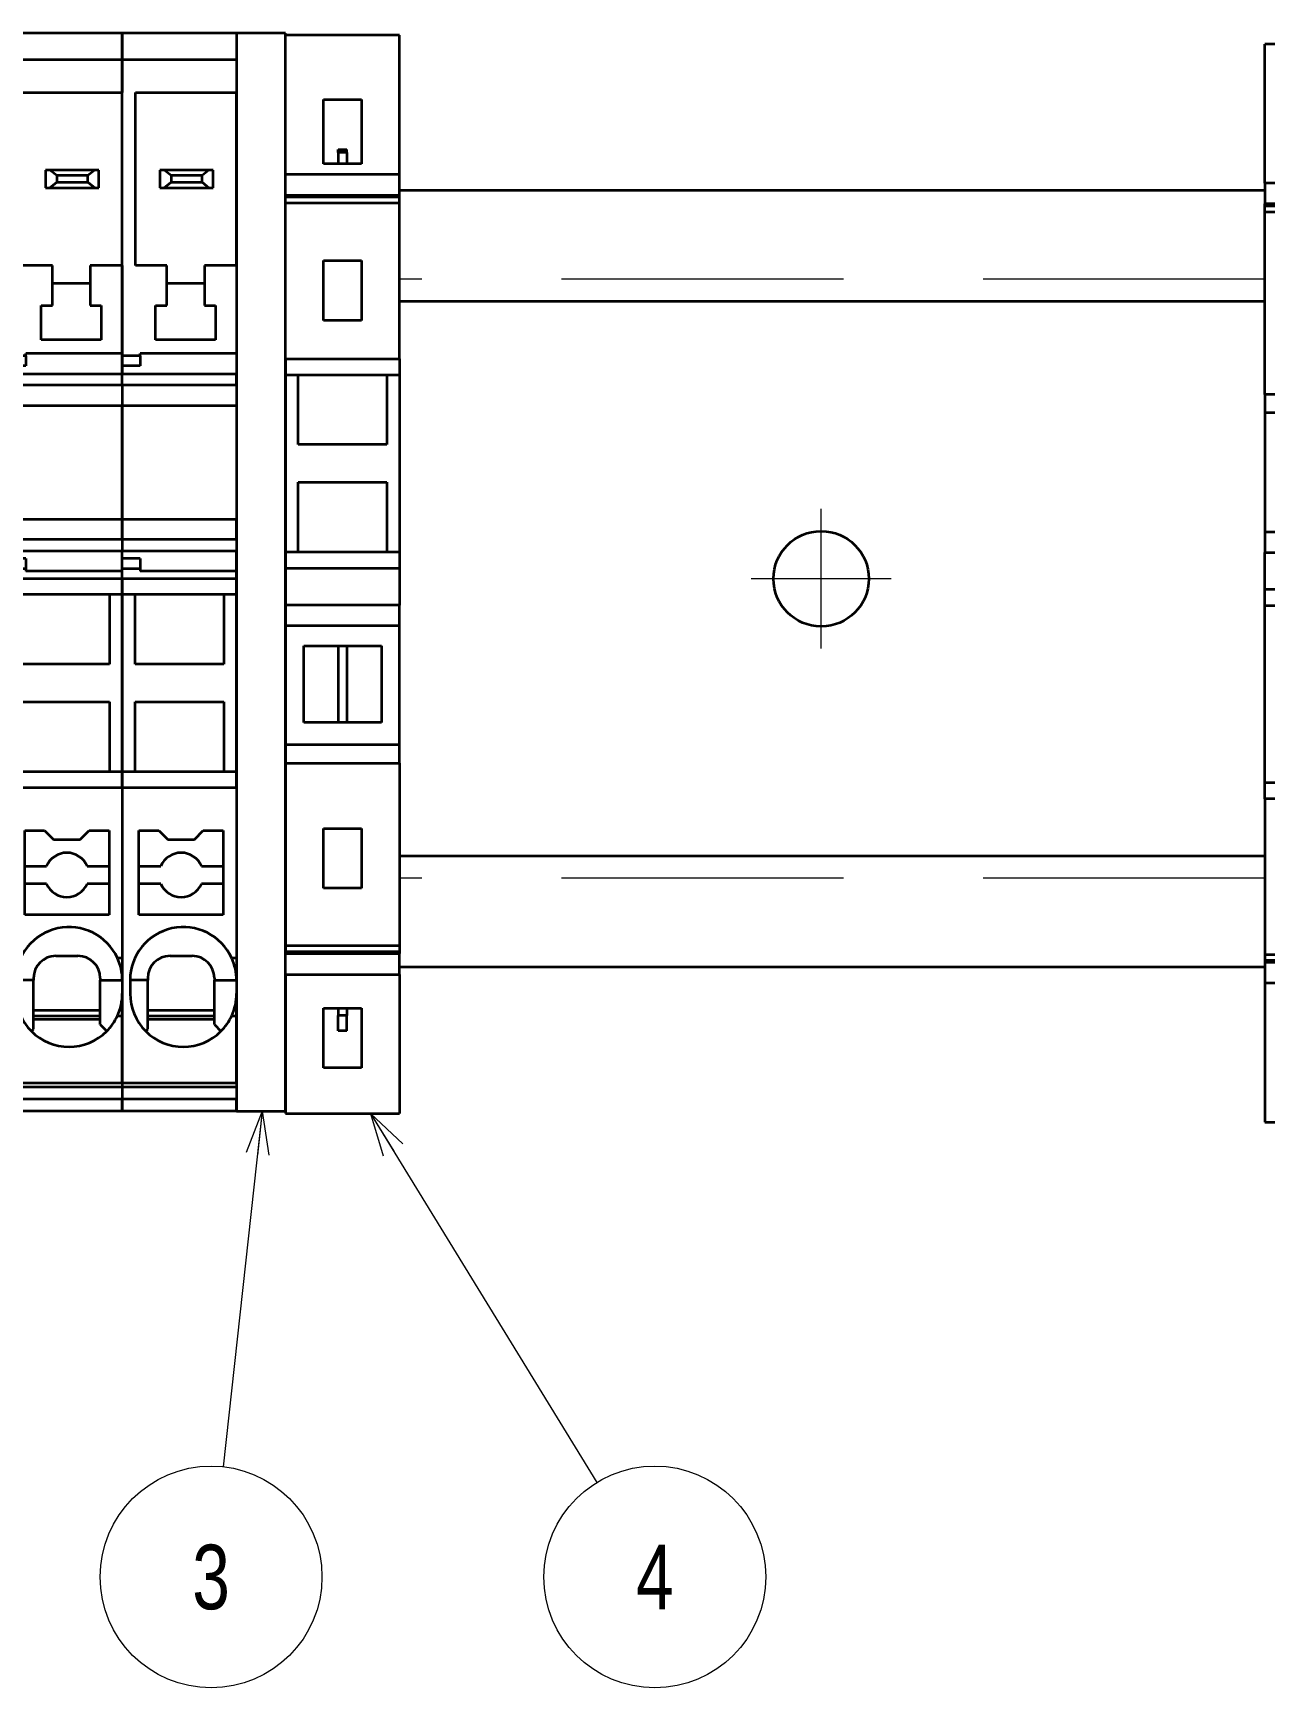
# Model space of a CAD drawing. Header units: millimetres. Extents: x 7 to 587, y 2 to 418.
# Drawn here: x 262 to 317.5, y 195 to 269.6 of the extents above; entities that cross this region are included whole.
import ezdxf
from ezdxf.enums import TextEntityAlignment as Align

# ---------------------------------------------------------------- set-up
doc = ezdxf.new("R2010")
doc.units = ezdxf.units.MM
doc.linetypes.add('DASHDOT', pattern=[25.3, 12.7, -6.3, 0, -6.3])
doc.linetypes.add('DASHED', pattern=[19, 12.7, -6.3])
doc.layers.add('GR1_01', color=7, linetype='Continuous')
doc.layers.add('GR1_15', color=7, linetype='Continuous')
doc.styles.add('HG丸ｺﾞｼｯｸM-PRO', font='')
doc.styles.get('HG丸ｺﾞｼｯｸM-PRO').set_extended_font_data('HG丸ｺﾞｼｯｸM-PRO')

# ---------------------------------------------------------------- blocks, each defined once
blk = doc.blocks.new('BLKF080')
at = {"layer": 'GR1_01', "color": 3, "linetype": 'Continuous', "lineweight": 35}
for p, q in [((260.85, 268.4), (260.85, 269.6)), ((266, 269.6), (260.85, 269.6)), ((266, 269.6), (266, 268.4)), ((266, 268.4), (260.85, 268.4)), ((260.85, 255.049), (260.85, 268.4)), ((266, 268.4), (266, 266.925)), ((261.45, 266.925), (266, 266.925)), ((261.45, 259.125), (261.45, 266.925)), ((266, 259.125), (266, 266.925)), ((262.734, 263.425), (262.545, 263.425)), ((262.545, 263.425), (262.545, 262.625)), ((263.045, 263.175), (262.734, 263.425)), ((264.756, 263.425), (262.734, 263.425)), ((264.756, 263.425), (264.445, 263.175)), ((264.945, 263.425), (264.756, 263.425)), ((264.945, 262.625), (264.945, 263.425)), ((262.545, 262.625), (262.734, 262.625)), ((262.734, 262.625), (263.045, 262.875)), ((262.734, 262.625), (264.756, 262.625)), ((264.445, 263.175), (263.045, 263.175)), ((263.045, 263.175), (263.045, 262.875)), ((263.045, 262.875), (264.445, 262.875)), ((264.445, 262.875), (264.445, 263.175)), ((264.445, 262.875), (264.756, 262.625)), ((264.756, 262.625), (264.945, 262.625)), ((262.85, 259.125), (261.45, 259.125)), ((262.85, 258.325), (262.85, 259.125)), ((264.55, 259.125), (264.55, 258.325)), ((266, 259.125), (264.55, 259.125)), ((266, 259.125), (266, 255.15)), ((262.85, 257.325), (262.85, 258.325)), ((262.85, 258.325), (264.55, 258.325)), ((264.55, 258.325), (264.55, 257.325)), ((262.35, 257.325), (262.85, 257.325)), ((262.35, 255.775), (262.35, 257.325)), ((264.55, 257.325), (265.05, 257.325)), ((265.05, 257.325), (265.05, 255.775)), ((266, 255.15), (261.65, 255.15)), ((261.65, 255.049), (261.65, 255.15)), ((265.05, 255.775), (262.35, 255.775)), ((266, 255.15), (266, 254.24)), ((261.65, 255.049), (260.85, 255.049)), ((260.85, 254.593), (260.85, 255.049)), ((261.65, 254.593), (260.85, 254.593)), ((260.85, 254.24), (260.85, 254.593)), ((261.65, 255.049), (261.65, 254.593)), ((260.85, 253.728), (260.85, 254.24)), ((260.85, 254.24), (266, 254.24)), ((266, 253.728), (260.85, 253.728)), ((260.85, 253.728), (260.85, 252.816)), ((266, 253.728), (266, 254.24)), ((266, 253.728), (266, 252.816)), ((260.85, 252.816), (266, 252.816)), ((260.85, 247.684), (260.85, 252.816)), ((266, 252.816), (266, 247.684)), ((260.85, 247.684), (266, 247.684)), ((260.85, 247.684), (260.85, 246.772)), ((266, 246.772), (266, 247.684)), ((266, 246.772), (260.85, 246.772)), ((260.85, 246.772), (260.85, 246.26)), ((260.85, 246.26), (266, 246.26)), ((260.85, 245.907), (260.85, 246.26)), ((266, 246.772), (266, 246.26)), ((266, 245.35), (266, 246.26)), ((261.65, 245.907), (260.85, 245.907)), ((260.85, 245.451), (260.85, 245.907)), ((261.65, 245.451), (260.85, 245.451)), ((260.85, 245.018), (260.85, 245.451)), ((261.65, 245.907), (261.65, 245.451)), ((261.65, 245.451), (261.65, 245.35)), ((260.85, 245.018), (266, 245.018)), ((260.85, 245.018), (260.85, 244.3)), ((266, 245.35), (261.65, 245.35)), ((266, 245.018), (266, 245.35)), ((266, 244.3), (266, 245.018)), ((260.85, 244.3), (260.85, 236.3)), ((260.85, 244.3), (261.425, 244.3)), ((261.425, 241.15), (261.425, 244.3)), ((261.425, 244.3), (265.425, 244.3)), ((265.425, 244.3), (265.425, 241.15)), ((265.425, 244.3), (266, 244.3)), ((266, 236.3), (266, 244.3)), ((265.425, 241.15), (261.425, 241.15)), ((261.425, 239.45), (265.425, 239.45)), ((261.425, 236.3), (261.425, 239.45)), ((265.425, 239.45), (265.425, 236.3)), ((260.85, 236.3), (260.85, 235.582)), ((261.425, 236.3), (260.85, 236.3)), ((265.425, 236.3), (261.425, 236.3)), ((266, 236.3), (265.425, 236.3)), ((266, 235.582), (266, 236.3)), ((266, 235.582), (260.85, 235.582)), ((260.85, 235.582), (260.85, 222.256)), ((266, 235.582), (266, 227.9)), ((261.6, 233.65), (262.5, 233.65)), ((261.6, 232.05), (261.6, 233.65)), ((262.5, 233.65), (262.9, 233.25)), ((264.1, 233.25), (264.5, 233.65)), ((264.5, 233.65), (265.4, 233.65)), ((265.4, 233.65), (265.4, 232.05)), ((262.9, 233.25), (264.1, 233.25)), ((261.6, 231.25), (261.6, 232.05)), ((261.6, 232.05), (262.583, 232.05)), ((264.417, 232.05), (265.4, 232.05)), ((265.4, 232.05), (265.4, 231.25)), ((261.6, 229.85), (261.6, 231.25)), ((262.583, 231.25), (261.6, 231.25)), ((265.4, 231.25), (264.417, 231.25)), ((265.4, 231.25), (265.4, 229.85)), ((265.4, 229.85), (261.6, 229.85)), ((266, 227.9), (265.782, 227.9)), ((266, 227.9), (266, 226.9)), ((261.2, 226.9), (261.2, 226.3)), ((262, 226.9), (261.2, 226.9)), ((262, 227), (262, 226.9)), ((262, 225.55), (262, 226.9)), ((265, 227), (265, 226.9)), ((265, 226.9), (266, 226.9)), ((265, 225.55), (265, 226.9)), ((266, 226.9), (266, 226.3)), ((266, 225.3), (266, 226.3)), ((262, 225.3), (262, 225.55)), ((262, 225.55), (265, 225.55)), ((262, 225.15), (262, 225.3)), ((262, 225.3), (265, 225.3)), ((265, 225.3), (265, 225.55)), ((265, 225.15), (265, 225.3)), ((265.782, 225.3), (266, 225.3)), ((266, 222.256), (266, 225.3)), ((261.903, 224.603), (262, 224.7)), ((262, 225.15), (265, 225.15)), ((262, 224.7), (262, 225.15)), ((265, 224.9), (265, 225.15)), ((265, 224.9), (265.297, 224.603)), ((266, 222.256), (260.85, 222.256)), ((260.85, 222.256), (260.85, 222.087)), ((266, 222.087), (260.85, 222.087)), ((260.85, 222.087), (260.85, 221.548)), ((266, 222.256), (266, 222.087)), ((266, 222.087), (266, 221.548)), ((266, 221.548), (260.85, 221.548)), ((260.85, 221.548), (260.85, 221)), ((266, 221), (260.85, 221)), ((266, 221), (266, 221.548))]:
    blk.add_line(p, q, dxfattribs=at)
for centre, radius, start, end in [((263.5, 231.65), 1, 23.57818, 156.42182), ((263.5, 231.65), 1, 203.57818, 336.42182), ((263.6, 226.9), 2.4, 24.62432, 180), ((263, 227), 1, 90, 180), ((264, 227), 1, 0, 90), ((263.6, 226.9), 2.4, 0, 24.62432), ((263.6, 226.3), 2.4, 180, 225), ((263.6, 226.3), 2.4, 335.37568, 0), ((263.6, 226.3), 2.4, 315, 335.37568), ((263.6, 226.3), 2.4, 225, 315)]:
    blk.add_arc(centre, radius, start, end, dxfattribs=at)
blk.add_open_spline([(263, 228), (263.039, 228), (263.114, 228), (263.229, 228), (263.349, 228), (263.479, 228), (263.613, 228), (263.747, 228), (263.876, 228), (263.959, 228), (264, 228)], degree=3, knots=[0, 0, 0, 0, 0.118021, 0.223255, 0.346586, 0.477449, 0.613456, 0.74891, 0.878338, 1, 1, 1, 1], dxfattribs=at)
blk = doc.blocks.new('BLKF081')
at = {"layer": 'GR1_01', "color": 3, "linetype": 'Continuous', "lineweight": 35}
for p, q in [((266, 268.4), (266, 269.6)), ((271.15, 269.6), (266, 269.6)), ((271.15, 269.6), (271.15, 268.4)), ((271.15, 268.4), (266, 268.4)), ((266, 255.049), (266, 268.4)), ((271.15, 268.4), (271.15, 266.925)), ((266.6, 266.925), (271.15, 266.925)), ((266.6, 259.125), (266.6, 266.925)), ((271.15, 259.125), (271.15, 266.925)), ((267.884, 263.425), (267.695, 263.425)), ((267.695, 263.425), (267.695, 262.625)), ((268.195, 263.175), (267.884, 263.425)), ((269.906, 263.425), (267.884, 263.425)), ((269.906, 263.425), (269.595, 263.175)), ((270.095, 263.425), (269.906, 263.425)), ((270.095, 262.625), (270.095, 263.425)), ((267.695, 262.625), (267.884, 262.625)), ((267.884, 262.625), (268.195, 262.875)), ((267.884, 262.625), (269.906, 262.625)), ((269.595, 263.175), (268.195, 263.175)), ((268.195, 263.175), (268.195, 262.875)), ((268.195, 262.875), (269.595, 262.875)), ((269.595, 262.875), (269.595, 263.175)), ((269.595, 262.875), (269.906, 262.625)), ((269.906, 262.625), (270.095, 262.625)), ((268, 259.125), (266.6, 259.125)), ((268, 258.325), (268, 259.125)), ((269.7, 259.125), (269.7, 258.325)), ((271.15, 259.125), (269.7, 259.125)), ((271.15, 259.125), (271.15, 255.15)), ((268, 257.325), (268, 258.325)), ((268, 258.325), (269.7, 258.325)), ((269.7, 258.325), (269.7, 257.325)), ((267.5, 257.325), (268, 257.325)), ((267.5, 255.775), (267.5, 257.325)), ((269.7, 257.325), (270.2, 257.325)), ((270.2, 257.325), (270.2, 255.775)), ((271.15, 255.15), (266.8, 255.15)), ((266.8, 255.049), (266.8, 255.15)), ((270.2, 255.775), (267.5, 255.775)), ((271.15, 255.15), (271.15, 254.24)), ((266.8, 255.049), (266, 255.049)), ((266, 254.593), (266, 255.049)), ((266.8, 254.593), (266, 254.593)), ((266, 254.24), (266, 254.593)), ((266.8, 255.049), (266.8, 254.593)), ((266, 253.728), (266, 254.24)), ((266, 254.24), (271.15, 254.24)), ((271.15, 253.728), (266, 253.728)), ((266, 253.728), (266, 252.816)), ((271.15, 253.728), (271.15, 254.24)), ((271.15, 253.728), (271.15, 252.816)), ((266, 252.816), (271.15, 252.816)), ((266, 247.684), (266, 252.816)), ((271.15, 252.816), (271.15, 247.684)), ((266, 247.684), (271.15, 247.684)), ((266, 247.684), (266, 246.772)), ((271.15, 246.772), (271.15, 247.684)), ((271.15, 246.772), (266, 246.772)), ((266, 246.772), (266, 246.26)), ((266, 246.26), (271.15, 246.26)), ((266, 245.907), (266, 246.26)), ((271.15, 246.772), (271.15, 246.26)), ((271.15, 245.35), (271.15, 246.26)), ((266.8, 245.907), (266, 245.907)), ((266, 245.451), (266, 245.907)), ((266.8, 245.451), (266, 245.451)), ((266, 245.018), (266, 245.451)), ((266.8, 245.907), (266.8, 245.451)), ((266.8, 245.451), (266.8, 245.35)), ((266, 245.018), (271.15, 245.018)), ((266, 245.018), (266, 244.3)), ((271.15, 245.35), (266.8, 245.35)), ((271.15, 245.018), (271.15, 245.35)), ((271.15, 244.3), (271.15, 245.018)), ((266, 244.3), (266, 236.3)), ((266, 244.3), (266.575, 244.3)), ((266.575, 241.15), (266.575, 244.3)), ((266.575, 244.3), (270.575, 244.3)), ((270.575, 244.3), (270.575, 241.15)), ((270.575, 244.3), (271.15, 244.3)), ((271.15, 236.3), (271.15, 244.3)), ((270.575, 241.15), (266.575, 241.15)), ((266.575, 239.45), (270.575, 239.45)), ((266.575, 236.3), (266.575, 239.45)), ((270.575, 239.45), (270.575, 236.3)), ((266, 236.3), (266, 235.582)), ((266.575, 236.3), (266, 236.3)), ((270.575, 236.3), (266.575, 236.3)), ((271.15, 236.3), (270.575, 236.3)), ((271.15, 235.582), (271.15, 236.3)), ((271.15, 235.582), (266, 235.582)), ((266, 235.582), (266, 222.256)), ((271.15, 235.582), (271.15, 227.9)), ((266.75, 233.65), (267.65, 233.65)), ((266.75, 232.05), (266.75, 233.65)), ((267.65, 233.65), (268.05, 233.25)), ((269.25, 233.25), (269.65, 233.65)), ((269.65, 233.65), (270.55, 233.65)), ((270.55, 233.65), (270.55, 232.05)), ((268.05, 233.25), (269.25, 233.25)), ((266.75, 231.25), (266.75, 232.05)), ((266.75, 232.05), (267.733, 232.05)), ((269.567, 232.05), (270.55, 232.05)), ((270.55, 232.05), (270.55, 231.25)), ((266.75, 229.85), (266.75, 231.25)), ((267.733, 231.25), (266.75, 231.25)), ((270.55, 231.25), (269.567, 231.25)), ((270.55, 231.25), (270.55, 229.85)), ((270.55, 229.85), (266.75, 229.85)), ((271.15, 227.9), (270.932, 227.9)), ((271.15, 227.9), (271.15, 226.9)), ((266.35, 226.9), (266.35, 226.3)), ((267.15, 226.9), (266.35, 226.9)), ((267.15, 227), (267.15, 226.9)), ((267.15, 225.55), (267.15, 226.9)), ((270.15, 227), (270.15, 226.9)), ((270.15, 226.9), (271.15, 226.9)), ((270.15, 225.55), (270.15, 226.9)), ((271.15, 226.9), (271.15, 226.3)), ((271.15, 225.3), (271.15, 226.3)), ((267.15, 225.3), (267.15, 225.55)), ((267.15, 225.55), (270.15, 225.55)), ((267.15, 225.15), (267.15, 225.3)), ((267.15, 225.3), (270.15, 225.3)), ((270.15, 225.3), (270.15, 225.55)), ((270.15, 225.15), (270.15, 225.3)), ((270.932, 225.3), (271.15, 225.3)), ((271.15, 222.256), (271.15, 225.3)), ((267.053, 224.603), (267.15, 224.7)), ((267.15, 225.15), (270.15, 225.15)), ((267.15, 224.7), (267.15, 225.15)), ((270.15, 224.9), (270.15, 225.15)), ((270.15, 224.9), (270.447, 224.603)), ((271.15, 222.256), (266, 222.256)), ((266, 222.256), (266, 222.087)), ((271.15, 222.087), (266, 222.087)), ((266, 222.087), (266, 221.548)), ((271.15, 222.256), (271.15, 222.087)), ((271.15, 222.087), (271.15, 221.548)), ((271.15, 221.548), (266, 221.548)), ((266, 221.548), (266, 221)), ((271.15, 221), (266, 221)), ((271.15, 221), (271.15, 221.548))]:
    blk.add_line(p, q, dxfattribs=at)
for centre, radius, start, end in [((268.65, 231.65), 1, 23.57818, 156.42182), ((268.65, 231.65), 1, 203.57818, 336.42182), ((268.75, 226.9), 2.4, 24.62432, 180), ((268.15, 227), 1, 90, 180), ((269.15, 227), 1, 0, 90), ((268.75, 226.9), 2.4, 0, 24.62432), ((268.75, 226.3), 2.4, 180, 225), ((268.75, 226.3), 2.4, 335.37568, 0), ((268.75, 226.3), 2.4, 315, 335.37568), ((268.75, 226.3), 2.4, 225, 315)]:
    blk.add_arc(centre, radius, start, end, dxfattribs=at)
blk.add_open_spline([(268.15, 228), (268.189, 228), (268.264, 228), (268.379, 228), (268.499, 228), (268.629, 228), (268.763, 228), (268.897, 228), (269.026, 228), (269.109, 228), (269.15, 228)], degree=3, knots=[0, 0, 0, 0, 0.118021, 0.223255, 0.346586, 0.477449, 0.613456, 0.74891, 0.878338, 1, 1, 1, 1], dxfattribs=at)
blk = doc.blocks.new('BLKF071')
at = {"layer": 'GR1_01', "color": 3, "linetype": 'Continuous', "lineweight": 35}
for name in ['BLKF080', 'BLKF081']:
    blk.add_blockref(name, (0, 0), dxfattribs=at)
blk = doc.blocks.new('BLKF082')
at = {"layer": 'GR1_01', "color": 3, "linetype": 'Continuous', "lineweight": 35}
for p, q in [((273.35, 269.6), (271.15, 269.6)), ((271.15, 269.6), (271.15, 221)), ((273.35, 221), (273.35, 269.6)), ((271.15, 221), (273.35, 221))]:
    blk.add_line(p, q, dxfattribs=at)
blk = doc.blocks.new('BLKF086')
at = {"layer": 'GR1_01', "color": 3, "linetype": 'Continuous', "lineweight": 35}
for p, q in [((317.5, 262.5), (278.5, 262.5)), ((317.5, 257.5), (278.5, 257.5)), ((317.5, 232.5), (278.5, 232.5)), ((278.5, 227.5), (317.5, 227.5))]:
    blk.add_line(p, q, dxfattribs=at)
at = {"layer": 'GR1_01', "color": 4, "linetype": 'DASHED', "lineweight": 13}
for p, q in [((317.5, 258.5), (278.5, 258.5)), ((317.5, 231.5), (278.5, 231.5))]:
    blk.add_line(p, q, dxfattribs=at)
blk = doc.blocks.new('BLKF129')
at = {"layer": 'GR1_01', "color": 3, "linetype": 'Continuous', "lineweight": 35}
for p, q in [((278.5, 269.5), (273.35, 269.5)), ((273.35, 263.235), (273.35, 269.5)), ((278.5, 263.235), (278.5, 269.5)), ((275.075, 266.6), (276.775, 266.6)), ((275.075, 263.7), (275.075, 266.6)), ((276.775, 266.6), (276.775, 263.7)), ((275.725, 264.215), (275.725, 264.345)), ((275.725, 264.345), (276.125, 264.345)), ((275.725, 264.215), (275.725, 263.7)), ((276.125, 264.215), (275.725, 264.215)), ((276.125, 264.215), (276.125, 264.345)), ((276.125, 264.215), (276.125, 263.7)), ((275.725, 263.7), (275.075, 263.7)), ((276.125, 263.7), (275.725, 263.7)), ((276.775, 263.7), (276.125, 263.7)), ((273.35, 263.235), (278.5, 263.235)), ((273.35, 262.298), (273.35, 263.235)), ((278.5, 262.298), (278.5, 263.235)), ((273.35, 262.298), (278.5, 262.298)), ((273.35, 262.198), (273.35, 262.298)), ((278.5, 262.198), (273.35, 262.198)), ((273.35, 261.94), (273.35, 262.198)), ((278.5, 261.94), (273.35, 261.94)), ((273.35, 254.918), (273.35, 261.94)), ((278.5, 262.198), (278.5, 262.298)), ((278.5, 261.94), (278.5, 262.198)), ((278.5, 254.918), (278.5, 261.94)), ((275.075, 259.35), (276.775, 259.35)), ((275.075, 256.65), (275.075, 259.35)), ((276.775, 259.35), (276.775, 256.65)), ((276.775, 256.65), (275.075, 256.65)), ((273.35, 254.918), (273.35, 254.2)), ((273.35, 254.918), (278.5, 254.918)), ((278.5, 254.918), (278.5, 254.2)), ((273.35, 254.2), (273.925, 254.2)), ((273.35, 254.2), (273.35, 246.2)), ((273.925, 254.2), (277.925, 254.2)), ((273.925, 251.05), (273.925, 254.2)), ((277.925, 254.2), (278.5, 254.2)), ((277.925, 254.2), (277.925, 251.05)), ((278.5, 254.2), (278.5, 246.2)), ((277.925, 251.05), (273.925, 251.05)), ((273.925, 249.35), (277.925, 249.35)), ((273.925, 246.2), (273.925, 249.35)), ((277.925, 249.35), (277.925, 246.2)), ((273.35, 246.2), (273.35, 245.482)), ((273.925, 246.2), (273.35, 246.2)), ((277.925, 246.2), (273.925, 246.2)), ((278.5, 246.2), (277.925, 246.2)), ((278.5, 246.2), (278.5, 245.482)), ((273.35, 245.482), (273.35, 243.81)), ((273.35, 245.482), (278.5, 245.482)), ((278.5, 245.482), (278.5, 243.81)), ((273.35, 243.81), (273.35, 242.885)), ((278.5, 243.81), (273.35, 243.81)), ((278.5, 242.885), (278.5, 243.81)), ((273.35, 242.885), (273.35, 237.511)), ((278.5, 242.885), (273.35, 242.885)), ((278.5, 237.511), (278.5, 242.885)), ((274.175, 238.525), (274.175, 241.975)), ((274.175, 241.975), (275.725, 241.975)), ((275.725, 241.975), (275.725, 238.525)), ((275.725, 241.975), (276.125, 241.975)), ((276.125, 241.975), (276.125, 238.525)), ((276.125, 241.975), (277.675, 241.975)), ((277.675, 241.975), (277.675, 238.525)), ((275.725, 238.525), (274.175, 238.525)), ((276.125, 238.525), (275.725, 238.525)), ((277.675, 238.525), (276.125, 238.525)), ((278.5, 237.511), (273.35, 237.511)), ((273.35, 237.511), (273.35, 236.69)), ((278.5, 236.69), (278.5, 237.511)), ((273.35, 236.69), (278.5, 236.69)), ((273.35, 236.69), (273.35, 228.46)), ((278.5, 236.69), (278.5, 228.46)), ((275.075, 233.75), (276.775, 233.75)), ((275.075, 231.05), (275.075, 233.75)), ((276.775, 233.75), (276.775, 231.05)), ((276.775, 231.05), (275.075, 231.05)), ((278.5, 228.46), (273.35, 228.46)), ((273.35, 228.46), (273.35, 228.202)), ((278.5, 228.46), (278.5, 228.202)), ((273.35, 228.202), (278.5, 228.202)), ((273.35, 228.202), (273.35, 228.102)), ((273.35, 228.102), (278.5, 228.102)), ((273.35, 227.165), (273.35, 228.102)), ((278.5, 228.202), (278.5, 228.102)), ((278.5, 227.165), (278.5, 228.102)), ((273.35, 227.165), (278.5, 227.165)), ((273.35, 227.165), (273.35, 220.9)), ((278.5, 227.165), (278.5, 220.9)), ((275.075, 222.95), (275.075, 225.65)), ((275.075, 225.65), (275.725, 225.65)), ((275.725, 225.65), (275.725, 225.315)), ((275.725, 225.65), (276.125, 225.65)), ((275.725, 224.615), (275.725, 225.315)), ((276.125, 225.315), (275.725, 225.315)), ((276.125, 225.65), (276.775, 225.65)), ((276.125, 225.65), (276.125, 225.315)), ((276.125, 224.615), (276.125, 225.315)), ((276.775, 225.65), (276.775, 222.95)), ((276.125, 224.615), (275.725, 224.615)), ((276.775, 222.95), (275.075, 222.95)), ((273.35, 220.9), (278.5, 220.9))]:
    blk.add_line(p, q, dxfattribs=at)
blk = doc.blocks.new('BLKF130')
at = {"layer": 'GR1_01', "color": 3, "linetype": 'Continuous', "lineweight": 35}
for p, q in [((317.5, 262.835), (317.5, 269.1)), ((322.65, 269.1), (317.5, 269.1)), ((322.65, 262.835), (322.65, 269.1)), ((319.225, 267.05), (320.925, 267.05)), ((319.225, 264.35), (319.225, 267.05)), ((320.925, 267.05), (320.925, 264.35)), ((319.875, 265.385), (320.275, 265.385)), ((319.875, 265.385), (319.875, 264.685)), ((320.275, 265.385), (320.275, 264.685)), ((319.875, 264.35), (319.225, 264.35)), ((319.875, 264.685), (320.275, 264.685)), ((319.875, 264.35), (319.875, 264.685)), ((320.275, 264.35), (319.875, 264.35)), ((320.275, 264.35), (320.275, 264.685)), ((320.925, 264.35), (320.275, 264.35)), ((317.5, 262.835), (317.5, 261.898)), ((322.65, 262.835), (317.5, 262.835)), ((322.65, 262.835), (322.65, 261.898)), ((322.65, 261.898), (317.5, 261.898)), ((317.5, 261.798), (317.5, 261.898)), ((322.65, 261.798), (322.65, 261.898)), ((322.65, 261.798), (317.5, 261.798)), ((317.5, 261.54), (317.5, 261.798)), ((317.5, 261.54), (322.65, 261.54)), ((317.5, 253.31), (317.5, 261.54)), ((322.65, 261.54), (322.65, 261.798)), ((322.65, 253.31), (322.65, 261.54)), ((319.225, 258.95), (320.925, 258.95)), ((319.225, 256.25), (319.225, 258.95)), ((320.925, 258.95), (320.925, 256.25)), ((320.925, 256.25), (319.225, 256.25)), ((322.65, 253.31), (317.5, 253.31)), ((317.5, 253.31), (317.5, 252.489)), ((322.65, 252.489), (322.65, 253.31)), ((317.5, 252.489), (322.65, 252.489)), ((317.5, 252.489), (317.5, 247.115)), ((322.65, 247.115), (322.65, 252.489)), ((318.325, 248.025), (318.325, 251.475)), ((318.325, 251.475), (319.875, 251.475)), ((319.875, 248.025), (319.875, 251.475)), ((319.875, 251.475), (320.275, 251.475)), ((320.275, 251.475), (321.825, 251.475)), ((320.275, 248.025), (320.275, 251.475)), ((321.825, 251.475), (321.825, 248.025)), ((319.875, 248.025), (318.325, 248.025)), ((320.275, 248.025), (319.875, 248.025)), ((321.825, 248.025), (320.275, 248.025)), ((317.5, 247.115), (317.5, 246.19)), ((317.5, 247.115), (322.65, 247.115)), ((322.65, 246.19), (322.65, 247.115)), ((317.5, 244.518), (317.5, 246.19)), ((317.5, 246.19), (322.65, 246.19)), ((322.65, 244.518), (322.65, 246.19)), ((317.5, 243.8), (317.5, 244.518)), ((322.65, 244.518), (317.5, 244.518)), ((322.65, 243.8), (322.65, 244.518)), ((317.5, 243.8), (318.075, 243.8)), ((317.5, 235.8), (317.5, 243.8)), ((318.075, 243.8), (322.075, 243.8)), ((318.075, 240.65), (318.075, 243.8)), ((322.075, 243.8), (322.65, 243.8)), ((322.075, 243.8), (322.075, 240.65)), ((322.65, 235.8), (322.65, 243.8)), ((322.075, 240.65), (318.075, 240.65)), ((318.075, 238.95), (322.075, 238.95)), ((318.075, 235.8), (318.075, 238.95)), ((322.075, 238.95), (322.075, 235.8)), ((317.5, 235.082), (317.5, 235.8)), ((318.075, 235.8), (317.5, 235.8)), ((322.075, 235.8), (318.075, 235.8)), ((322.65, 235.8), (322.075, 235.8)), ((322.65, 235.082), (322.65, 235.8)), ((317.5, 235.082), (317.5, 228.06)), ((322.65, 235.082), (317.5, 235.082)), ((322.65, 235.082), (322.65, 228.06)), ((319.225, 233.35), (320.925, 233.35)), ((319.225, 230.65), (319.225, 233.35)), ((320.925, 233.35), (320.925, 230.65)), ((320.925, 230.65), (319.225, 230.65)), ((317.5, 228.06), (322.65, 228.06)), ((317.5, 228.06), (317.5, 227.802)), ((317.5, 227.802), (322.65, 227.802)), ((317.5, 227.802), (317.5, 227.702)), ((322.65, 227.702), (317.5, 227.702)), ((317.5, 227.702), (317.5, 226.765)), ((322.65, 228.06), (322.65, 227.802)), ((322.65, 227.802), (322.65, 227.702)), ((322.65, 227.702), (322.65, 226.765)), ((322.65, 226.765), (317.5, 226.765)), ((317.5, 226.765), (317.5, 220.5)), ((319.225, 226.3), (319.875, 226.3)), ((319.225, 223.4), (319.225, 226.3)), ((319.875, 226.3), (320.275, 226.3)), ((319.875, 225.785), (319.875, 226.3)), ((320.275, 226.3), (320.925, 226.3)), ((320.275, 225.785), (320.275, 226.3)), ((320.925, 226.3), (320.925, 223.4)), ((322.65, 226.765), (322.65, 220.5)), ((319.875, 225.785), (319.875, 225.655)), ((319.875, 225.785), (320.275, 225.785)), ((320.275, 225.655), (319.875, 225.655)), ((320.275, 225.785), (320.275, 225.655)), ((320.925, 223.4), (319.225, 223.4)), ((317.5, 220.5), (322.65, 220.5))]:
    blk.add_line(p, q, dxfattribs=at)
blk = doc.blocks.new('FXTIP_ARROW_S')
at = {"color": 0, "linetype": 'Continuous', "lineweight": -2}
for q in [(-1, 0), (-0.966, 0.259), (-0.966, -0.259)]:
    blk.add_line((0, 0), q, dxfattribs=at)

msp = doc.modelspace()

# ---------------------------------------------------------------- linework, layer by layer
at = {"layer": 'GR1_01', "color": 4, "linetype": 'DASHDOT', "lineweight": 13}
for p, q in [((297.5, 241.85), (297.5, 248.15)), ((300.65, 245), (294.35, 245))]:
    msp.add_line(p, q, dxfattribs=at)
at = {"layer": 'GR1_01', "color": 3, "linetype": 'Continuous', "lineweight": 35}
msp.add_circle((297.5, 245), 2.15, dxfattribs=at)
at = {"layer": 'GR1_15', "color": 4, "linetype": 'Continuous', "lineweight": 13}
for p, q in [((272.306, 221), (270.546, 204.97)), ((277.19, 220.9), (287.387, 204.263))]:
    msp.add_line(p, q, dxfattribs=at)
for centre in [(270, 200), (290, 200)]:
    msp.add_circle(centre, 5, dxfattribs=at)

# ---------------------------------------------------------------- block references
at = {"layer": 'GR1_01', "color": 3, "linetype": 'Continuous', "lineweight": 35}
for name in ['BLKF071', 'BLKF082', 'BLKF129', 'BLKF130']:
    msp.add_blockref(name, (0, 0), dxfattribs=at)
at = {"layer": 'GR1_01', "color": 4, "linetype": 'DASHED', "lineweight": 13}
msp.add_blockref('BLKF086', (0, 0), dxfattribs=at)
at = {"layer": 'GR1_15', "color": 4, "linetype": 'Continuous', "lineweight": 13, "xscale": 2, "yscale": 2}
for p, rotation in [((272.306, 221), 83.73395823984924), ((277.19, 220.9), 121.5057954572866)]:
    msp.add_blockref('FXTIP_ARROW_S', p, dxfattribs=dict(at, rotation=rotation))

# ---------------------------------------------------------------- texts
at = {"layer": 'GR1_15', "color": 3, "linetype": 'Continuous', "lineweight": 35, "style": 'HG丸ｺﾞｼｯｸM-PRO', "width": 0.784542}
for s, p in [('3', (270, 200)), ('4', (290, 200))]:
    msp.add_text(s, height=2.909, rotation=0, dxfattribs=at).set_placement(p, align=Align.MIDDLE_CENTER)

doc.saveas('drawing.dxf')
